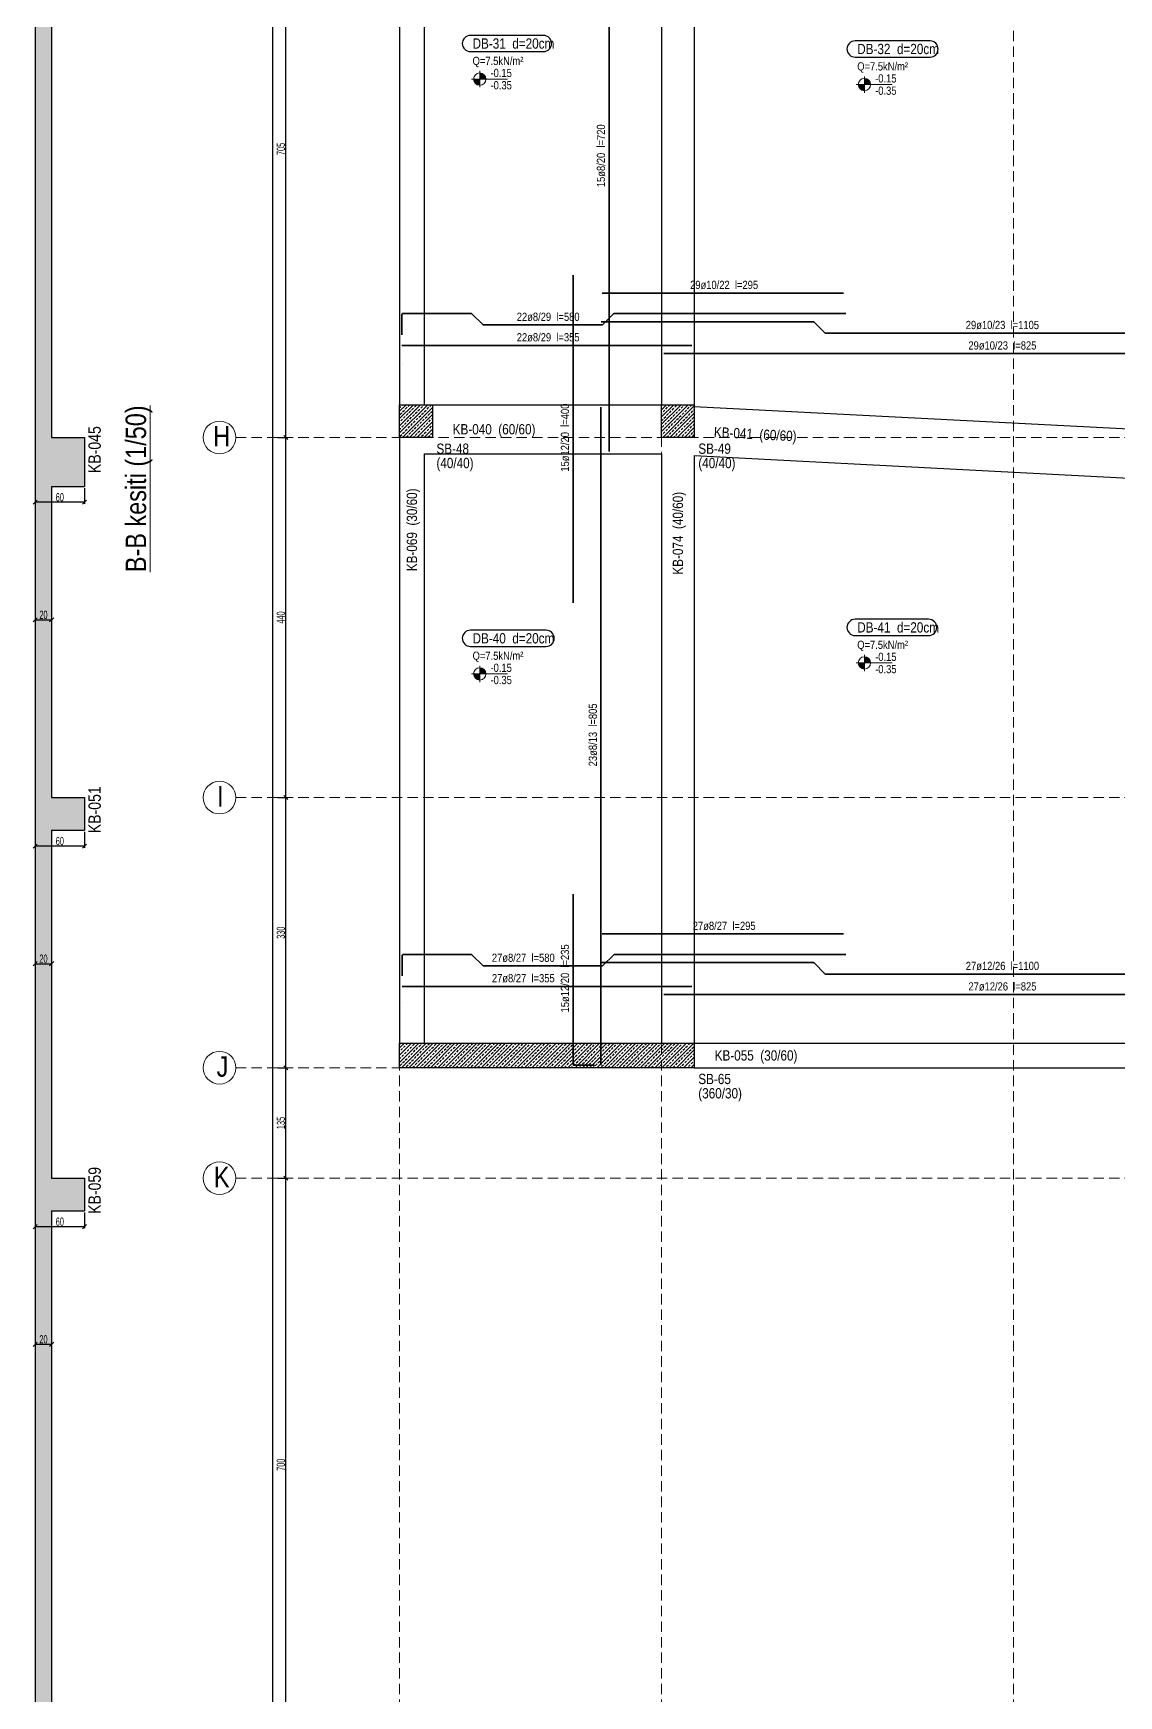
# Model space of a CAD drawing. Header units: millimetres. Extents: x 2275 to 9269, y 491 to 7321.
# Drawn here: x 2308 to 3634, y 1539 to 3570 of the extents above; entities that cross this region are included whole.
import ezdxf
from ezdxf.enums import TextEntityAlignment as Align

# ---------------------------------------------------------------- set-up
doc = ezdxf.new("R2010")
doc.units = ezdxf.units.MM
doc.linetypes.add('DASHED', pattern=[19.05, 12.7, -6.35])
for name, color, linetype, lineweight in [('AKS BALONU (BEYKENT)', 7, 'Continuous', 20), ('AKS CIZGISI (BEYKENT)', 252, 'DASHED', 20), ('AKS NO (BEYKENT)', 3, 'Continuous', 20), ('AKS OLCU (BEYKENT)', 200, 'Continuous', 20), ('DONATI (BEYKENT)', 4, 'Continuous', 35), ('DONATI YAZISI (BEYKENT)', 3, 'Continuous', 20), ('DOSEME ISMI (BEYKENT)', 9, 'Continuous', 20), ('DOSEME PAFTA (BEYKENT)', 3, 'Continuous', 20), ('DOSEME SINIRI (BEYKENT)', 2, 'Continuous', 30), ('KESIT ISMI (BEYKENT)', 6, 'Continuous', 20), ('KIRIS (BEYKENT)', 2, 'Continuous', 30), ('KIRIS ISMI (BEYKENT)', 40, 'Continuous', 20), ('KOLON (BEYKENT)', 3, 'Continuous', 30), ('KOLON ISMI (BEYKENT)', 91, 'Continuous', 20), ('KOT CIZGI (BEYKENT)', 120, 'Continuous', 20), ('KOT YAZI (BEYKENT)', 7, 'Continuous', 20), ('LGP_SLAB', 6, 'Continuous', 30), ('OLCU (BEYKENT)', 14, 'Continuous', 20), ('TARAMA (BEYKENT)', 252, 'Continuous', 25), ('YAZI (BEYKENT)', 140, 'Continuous', 20)]:
    doc.layers.add(name, color=color, linetype=linetype, lineweight=lineweight)
doc.styles.add('DONATI YAZISI (BEYKENT)', font='')
doc.styles.add('DSMOLC-50', font='bahnschrift light condensed', dxfattribs={"width": 0.75, "height": 10})
doc.styles.add('KLNOLC-25', font='bahnschrift light condensed', dxfattribs={"width": 0.75, "height": 10})
doc.styles.add('KOT (BEYKENT)', font='')
doc.styles.add('stastyle', font='RomanSTA.ttf')
doc.styles.add('YAZI (BEYKENT)', font='')
doc.styles.get('DONATI YAZISI (BEYKENT)').set_extended_font_data('Bahnschrift Light Condensed')
doc.styles.get('KOT (BEYKENT)').set_extended_font_data('Bahnschrift Light Condensed')
doc.styles.get('YAZI (BEYKENT)').set_extended_font_data('Bahnschrift Light Condensed')
doc.dimstyles.new('DSMOLC-50', dxfattribs={"dimtxt": 10, "dimasz": 5, "dimexe": 2, "dimexo": 2, "dimgap": 1, "dimtad": 1, "dimdec": 1, "dimrnd": 0.5, "dimzin": 12, "dimdsep": 46, "dimtxsty": 'DSMOLC-50', "dimblk": 'OBLIQUE', "dimblk1": 'OBLIQUE', "dimblk2": 'OBLIQUE', "dimcen": 0, "dimclrt": 7, "dimadec": 0, "dimazin": 0, "dimtfac": 1, "dimtdec": 4, "dimtix": 1, "dimtmove": 2, "dimatfit": 3, "dimfxl": 1, "dimtzin": 0, "dimarcsym": 0})
pattern_1 = [(45, (979.0016, 2596.1246), (-4.419417, 4.419417), []), (45, (983.421, 2596.1246), (-4.419417, 4.419417), [3.125, -1.5625])]

# ---------------------------------------------------------------- blocks, each defined once
blk = doc.blocks.new('_Oblique')
at = {"color": 0, "linetype": 'ByBlock', "lineweight": -2}
blk.add_line((-0.5, -0.5), (0.5, 0.5), dxfattribs=at)
blk = doc.blocks.new('*D176')
at = {"layer": 'AKS OLCU (BEYKENT)', "color": 0, "lineweight": -2, "transparency": 16777216}
for p, q in [((2606.3, 2171.4), (2618.3, 2171.4)), ((2616.3, 1471.4), (2616.3, 2171.4)), ((2606.3, 1471.4), (2618.3, 1471.4))]:
    blk.add_line(p, q, dxfattribs=at)
at = {"layer": 'DEFPOINTS', "color": 0, "transparency": 16777216}
for p in [(2604.3, 2171.4), (2616.3, 2171.4), (2604.3, 1471.4)]:
    blk.add_point(p, dxfattribs=at)
at = {"layer": 'AKS OLCU (BEYKENT)', "color": 0, "lineweight": -2, "transparency": 16777216, "xscale": 5, "yscale": 5, "zscale": 5}
for p, rotation in [((2616.3, 2171.4), 90), ((2616.3, 1471.4), 270)]:
    blk.add_blockref('_Oblique', p, dxfattribs=dict(at, rotation=rotation))
at = {"layer": 'AKS OLCU (BEYKENT)', "color": 7, "transparency": 16777216, "insert": (2610.2, 1821.4), "char_height": 10, "attachment_point": 5, "rotation": 90, "style": 'DSMOLC-50'}
blk.add_mtext('700', dxfattribs=at)
blk = doc.blocks.new('*D177')
at = {"layer": 'AKS OLCU (BEYKENT)', "color": 0, "lineweight": -2, "transparency": 16777216}
for p, q in [((2606.3, 2306.4), (2618.3, 2306.4)), ((2616.3, 2171.4), (2616.3, 2306.4)), ((2606.3, 2171.4), (2618.3, 2171.4))]:
    blk.add_line(p, q, dxfattribs=at)
at = {"layer": 'DEFPOINTS', "color": 0, "transparency": 16777216}
for p in [(2604.3, 2306.4), (2616.3, 2306.4), (2604.3, 2171.4)]:
    blk.add_point(p, dxfattribs=at)
at = {"layer": 'AKS OLCU (BEYKENT)', "color": 0, "lineweight": -2, "transparency": 16777216, "xscale": 5, "yscale": 5, "zscale": 5}
for p, rotation in [((2616.3, 2306.4), 90), ((2616.3, 2171.4), 270)]:
    blk.add_blockref('_Oblique', p, dxfattribs=dict(at, rotation=rotation))
at = {"layer": 'AKS OLCU (BEYKENT)', "color": 7, "transparency": 16777216, "insert": (2610.2, 2238.9), "char_height": 10, "attachment_point": 5, "rotation": 90, "style": 'DSMOLC-50'}
blk.add_mtext('135', dxfattribs=at)
blk = doc.blocks.new('*D178')
at = {"layer": 'AKS OLCU (BEYKENT)', "color": 0, "lineweight": -2, "transparency": 16777216}
for p, q in [((2606.3, 2636.4), (2618.3, 2636.4)), ((2616.3, 2306.4), (2616.3, 2636.4)), ((2606.3, 2306.4), (2618.3, 2306.4))]:
    blk.add_line(p, q, dxfattribs=at)
at = {"layer": 'DEFPOINTS', "color": 0, "transparency": 16777216}
for p in [(2604.3, 2636.4), (2616.3, 2636.4), (2604.3, 2306.4)]:
    blk.add_point(p, dxfattribs=at)
at = {"layer": 'AKS OLCU (BEYKENT)', "color": 0, "lineweight": -2, "transparency": 16777216, "xscale": 5, "yscale": 5, "zscale": 5}
for p, rotation in [((2616.3, 2636.4), 90), ((2616.3, 2306.4), 270)]:
    blk.add_blockref('_Oblique', p, dxfattribs=dict(at, rotation=rotation))
at = {"layer": 'AKS OLCU (BEYKENT)', "color": 7, "transparency": 16777216, "insert": (2610.2, 2471.4), "char_height": 10, "attachment_point": 5, "rotation": 90, "style": 'DSMOLC-50'}
blk.add_mtext('330', dxfattribs=at)
blk = doc.blocks.new('*D179')
at = {"layer": 'AKS OLCU (BEYKENT)', "color": 0, "lineweight": -2, "transparency": 16777216}
for p, q in [((2606.3, 3076.4), (2618.3, 3076.4)), ((2616.3, 2636.4), (2616.3, 3076.4)), ((2606.3, 2636.4), (2618.3, 2636.4))]:
    blk.add_line(p, q, dxfattribs=at)
at = {"layer": 'DEFPOINTS', "color": 0, "transparency": 16777216}
for p in [(2604.3, 3076.4), (2616.3, 3076.4), (2604.3, 2636.4)]:
    blk.add_point(p, dxfattribs=at)
at = {"layer": 'AKS OLCU (BEYKENT)', "color": 0, "lineweight": -2, "transparency": 16777216, "xscale": 5, "yscale": 5, "zscale": 5}
for p, rotation in [((2616.3, 3076.4), 90), ((2616.3, 2636.4), 270)]:
    blk.add_blockref('_Oblique', p, dxfattribs=dict(at, rotation=rotation))
at = {"layer": 'AKS OLCU (BEYKENT)', "color": 7, "transparency": 16777216, "insert": (2610.2, 2856.4), "char_height": 10, "attachment_point": 5, "rotation": 90, "style": 'DSMOLC-50'}
blk.add_mtext('440', dxfattribs=at)
blk = doc.blocks.new('*D180')
at = {"layer": 'AKS OLCU (BEYKENT)', "color": 0, "lineweight": -2, "transparency": 16777216}
for p, q in [((2606.3, 3781.4), (2618.3, 3781.4)), ((2616.3, 3076.4), (2616.3, 3781.4)), ((2606.3, 3076.4), (2618.3, 3076.4))]:
    blk.add_line(p, q, dxfattribs=at)
at = {"layer": 'DEFPOINTS', "color": 0, "transparency": 16777216}
for p in [(2604.3, 3781.4), (2616.3, 3781.4), (2604.3, 3076.4)]:
    blk.add_point(p, dxfattribs=at)
at = {"layer": 'AKS OLCU (BEYKENT)', "color": 0, "lineweight": -2, "transparency": 16777216, "xscale": 5, "yscale": 5, "zscale": 5}
for p, rotation in [((2616.3, 3781.4), 90), ((2616.3, 3076.4), 270)]:
    blk.add_blockref('_Oblique', p, dxfattribs=dict(at, rotation=rotation))
at = {"layer": 'AKS OLCU (BEYKENT)', "color": 7, "transparency": 16777216, "insert": (2610.2, 3428.9), "char_height": 10, "attachment_point": 5, "rotation": 90, "style": 'DSMOLC-50'}
blk.add_mtext('705', dxfattribs=at)
blk = doc.blocks.new('*D187')
at = {"layer": 'AKS OLCU (BEYKENT)', "color": 0, "lineweight": -2, "transparency": 16777216}
for p, q in [((2602.3, 6886.4), (2598.3, 6886.4)), ((2600.3, 741.4), (2600.3, 6886.4)), ((2602.3, 741.4), (2598.3, 741.4))]:
    blk.add_line(p, q, dxfattribs=at)
at = {"layer": 'DEFPOINTS', "color": 0, "transparency": 16777216}
for p in [(2600.3, 6886.4), (2604.3, 6886.4), (2604.3, 741.4)]:
    blk.add_point(p, dxfattribs=at)
at = {"layer": 'AKS OLCU (BEYKENT)', "color": 0, "lineweight": -2, "transparency": 16777216, "xscale": 5, "yscale": 5, "zscale": 5}
for p, rotation in [((2600.3, 6886.4), 90), ((2600.3, 741.4), 270)]:
    blk.add_blockref('_Oblique', p, dxfattribs=dict(at, rotation=rotation))
at = {"layer": 'AKS OLCU (BEYKENT)', "color": 7, "transparency": 16777216, "insert": (2594.2, 3813.9), "char_height": 10, "attachment_point": 5, "rotation": 90, "style": 'DSMOLC-50'}
blk.add_mtext('6145', dxfattribs=at)
blk = doc.blocks.new('*D120')
at = {"layer": 'DEFPOINTS', "color": 0, "transparency": 16777216}
for p in [(2310.1, 3016.4), (2370.1, 3016.4), (2310.1, 2997.2)]:
    blk.add_point(p, dxfattribs=at)
at = {"layer": 'OLCU (BEYKENT)', "color": 0, "lineweight": -2, "transparency": 16777216}
for p, q in [((2310.1, 3014.4), (2310.1, 2995.2)), ((2370.1, 3014.4), (2370.1, 2995.2)), ((2370.1, 2997.2), (2310.1, 2997.2))]:
    blk.add_line(p, q, dxfattribs=at)
at = {"layer": 'OLCU (BEYKENT)', "color": 0, "lineweight": -2, "transparency": 16777216, "xscale": 5, "yscale": 5, "zscale": 5, "rotation": 180}
blk.add_blockref('_Oblique', (2310.1, 2997.2), dxfattribs=at)
at = {"layer": 'OLCU (BEYKENT)', "color": 0, "lineweight": -2, "transparency": 16777216, "xscale": 5, "yscale": 5, "zscale": 5}
blk.add_blockref('_Oblique', (2370.1, 2997.2), dxfattribs=at)
at = {"layer": 'OLCU (BEYKENT)', "color": 7, "lineweight": -3, "transparency": 16777216, "insert": (2340.1, 3003.3), "char_height": 10, "attachment_point": 5, "style": 'KLNOLC-25'}
blk.add_mtext('60', dxfattribs=at)
blk = doc.blocks.new('*D121')
at = {"layer": 'DEFPOINTS', "color": 0, "transparency": 16777216}
for p in [(2310.1, 2872.1), (2330.1, 2872.1), (2330.1, 2853.5)]:
    blk.add_point(p, dxfattribs=at)
at = {"layer": 'OLCU (BEYKENT)', "color": 0, "lineweight": -2, "transparency": 16777216}
for p, q in [((2310.1, 2870.1), (2310.1, 2851.5)), ((2330.1, 2870.1), (2330.1, 2851.5)), ((2310.1, 2853.5), (2330.1, 2853.5))]:
    blk.add_line(p, q, dxfattribs=at)
at = {"layer": 'OLCU (BEYKENT)', "color": 0, "lineweight": -2, "transparency": 16777216, "xscale": 5, "yscale": 5, "zscale": 5, "rotation": 180}
blk.add_blockref('_Oblique', (2310.1, 2853.5), dxfattribs=at)
at = {"layer": 'OLCU (BEYKENT)', "color": 0, "lineweight": -2, "transparency": 16777216, "xscale": 5, "yscale": 5, "zscale": 5}
blk.add_blockref('_Oblique', (2330.1, 2853.5), dxfattribs=at)
at = {"layer": 'OLCU (BEYKENT)', "color": 7, "lineweight": -3, "transparency": 16777216, "insert": (2320.1, 2859.6), "char_height": 10, "attachment_point": 5, "style": 'KLNOLC-25'}
blk.add_mtext('20', dxfattribs=at)
blk = doc.blocks.new('*D122')
at = {"layer": 'DEFPOINTS', "color": 0, "transparency": 16777216}
for p in [(2310.1, 2596.4), (2370.1, 2596.4), (2310.1, 2577.2)]:
    blk.add_point(p, dxfattribs=at)
at = {"layer": 'OLCU (BEYKENT)', "color": 0, "lineweight": -2, "transparency": 16777216}
for p, q in [((2310.1, 2594.4), (2310.1, 2575.2)), ((2370.1, 2594.4), (2370.1, 2575.2)), ((2370.1, 2577.2), (2310.1, 2577.2))]:
    blk.add_line(p, q, dxfattribs=at)
at = {"layer": 'OLCU (BEYKENT)', "color": 0, "lineweight": -2, "transparency": 16777216, "xscale": 5, "yscale": 5, "zscale": 5, "rotation": 180}
blk.add_blockref('_Oblique', (2310.1, 2577.2), dxfattribs=at)
at = {"layer": 'OLCU (BEYKENT)', "color": 0, "lineweight": -2, "transparency": 16777216, "xscale": 5, "yscale": 5, "zscale": 5}
blk.add_blockref('_Oblique', (2370.1, 2577.2), dxfattribs=at)
at = {"layer": 'OLCU (BEYKENT)', "color": 7, "lineweight": -3, "transparency": 16777216, "insert": (2340.1, 2583.3), "char_height": 10, "attachment_point": 5, "style": 'KLNOLC-25'}
blk.add_mtext('60', dxfattribs=at)
blk = doc.blocks.new('*D123')
at = {"layer": 'DEFPOINTS', "color": 0, "transparency": 16777216}
for p in [(2310.1, 2452.1), (2330.1, 2452.1), (2330.1, 2433.5)]:
    blk.add_point(p, dxfattribs=at)
at = {"layer": 'OLCU (BEYKENT)', "color": 0, "lineweight": -2, "transparency": 16777216}
for p, q in [((2310.1, 2450.1), (2310.1, 2431.5)), ((2330.1, 2450.1), (2330.1, 2431.5)), ((2310.1, 2433.5), (2330.1, 2433.5))]:
    blk.add_line(p, q, dxfattribs=at)
at = {"layer": 'OLCU (BEYKENT)', "color": 0, "lineweight": -2, "transparency": 16777216, "xscale": 5, "yscale": 5, "zscale": 5, "rotation": 180}
blk.add_blockref('_Oblique', (2310.1, 2433.5), dxfattribs=at)
at = {"layer": 'OLCU (BEYKENT)', "color": 0, "lineweight": -2, "transparency": 16777216, "xscale": 5, "yscale": 5, "zscale": 5}
blk.add_blockref('_Oblique', (2330.1, 2433.5), dxfattribs=at)
at = {"layer": 'OLCU (BEYKENT)', "color": 7, "lineweight": -3, "transparency": 16777216, "insert": (2320.1, 2439.6), "char_height": 10, "attachment_point": 5, "style": 'KLNOLC-25'}
blk.add_mtext('20', dxfattribs=at)
blk = doc.blocks.new('*D124')
at = {"layer": 'DEFPOINTS', "color": 0, "transparency": 16777216}
for p in [(2310.1, 2131.4), (2370.1, 2131.4), (2310.1, 2112.2)]:
    blk.add_point(p, dxfattribs=at)
at = {"layer": 'OLCU (BEYKENT)', "color": 0, "lineweight": -2, "transparency": 16777216}
for p, q in [((2310.1, 2129.4), (2310.1, 2110.2)), ((2370.1, 2129.4), (2370.1, 2110.2)), ((2370.1, 2112.2), (2310.1, 2112.2))]:
    blk.add_line(p, q, dxfattribs=at)
at = {"layer": 'OLCU (BEYKENT)', "color": 0, "lineweight": -2, "transparency": 16777216, "xscale": 5, "yscale": 5, "zscale": 5, "rotation": 180}
blk.add_blockref('_Oblique', (2310.1, 2112.2), dxfattribs=at)
at = {"layer": 'OLCU (BEYKENT)', "color": 0, "lineweight": -2, "transparency": 16777216, "xscale": 5, "yscale": 5, "zscale": 5}
blk.add_blockref('_Oblique', (2370.1, 2112.2), dxfattribs=at)
at = {"layer": 'OLCU (BEYKENT)', "color": 7, "lineweight": -3, "transparency": 16777216, "insert": (2340.1, 2118.3), "char_height": 10, "attachment_point": 5, "style": 'KLNOLC-25'}
blk.add_mtext('60', dxfattribs=at)
blk = doc.blocks.new('*D125')
at = {"layer": 'DEFPOINTS', "color": 0, "transparency": 16777216}
for p in [(2310.1, 1987.1), (2330.1, 1987.1), (2330.1, 1968.5)]:
    blk.add_point(p, dxfattribs=at)
at = {"layer": 'OLCU (BEYKENT)', "color": 0, "lineweight": -2, "transparency": 16777216}
for p, q in [((2310.1, 1985.1), (2310.1, 1966.5)), ((2330.1, 1985.1), (2330.1, 1966.5)), ((2310.1, 1968.5), (2330.1, 1968.5))]:
    blk.add_line(p, q, dxfattribs=at)
at = {"layer": 'OLCU (BEYKENT)', "color": 0, "lineweight": -2, "transparency": 16777216, "xscale": 5, "yscale": 5, "zscale": 5, "rotation": 180}
blk.add_blockref('_Oblique', (2310.1, 1968.5), dxfattribs=at)
at = {"layer": 'OLCU (BEYKENT)', "color": 0, "lineweight": -2, "transparency": 16777216, "xscale": 5, "yscale": 5, "zscale": 5}
blk.add_blockref('_Oblique', (2330.1, 1968.5), dxfattribs=at)
at = {"layer": 'OLCU (BEYKENT)', "color": 7, "lineweight": -3, "transparency": 16777216, "insert": (2320.1, 1974.6), "char_height": 10, "attachment_point": 5, "style": 'KLNOLC-25'}
blk.add_mtext('20', dxfattribs=at)

msp = doc.modelspace()

# ---------------------------------------------------------------- hatches: boundary and pattern name
at = {"layer": 'KOT CIZGI (BEYKENT)'}
h = msp.add_hatch(color=256, dxfattribs=at)
h.dxf.hatch_style = 1
h.paths.add_polyline_path([(2853.13, 3514.21), (2845.63, 3514.21, 0.4142136), (2853.13, 3506.71)])
h = msp.add_hatch(color=256, dxfattribs=at)
h.dxf.hatch_style = 1
h.paths.add_polyline_path([(2853.13, 3521.71), (2853.13, 3514.21), (2860.63, 3514.21, 0.4142136)])
h = msp.add_hatch(color=256, dxfattribs=at)
h.dxf.hatch_style = 1
h.paths.add_polyline_path([(3323.13, 3515.04), (3323.13, 3507.54), (3330.63, 3507.54, 0.4142136)])
h = msp.add_hatch(color=256, dxfattribs=at)
h.dxf.hatch_style = 1
h.paths.add_polyline_path([(3323.13, 3507.54), (3315.63, 3507.54, 0.4142136), (3323.13, 3500.04)])
h = msp.add_hatch(color=256, dxfattribs=at)
h.dxf.hatch_style = 1
h.paths.add_polyline_path([(3323.13, 2808.37), (3323.13, 2800.87), (3330.63, 2800.87, 0.4142136)])
h = msp.add_hatch(color=256, dxfattribs=at)
h.dxf.hatch_style = 1
h.paths.add_polyline_path([(2853.13, 2787.54), (2845.63, 2787.54, 0.4142136), (2853.13, 2780.04)])
h = msp.add_hatch(color=256, dxfattribs=at)
h.dxf.hatch_style = 1
h.paths.add_polyline_path([(2853.13, 2795.04), (2853.13, 2787.54), (2860.63, 2787.54, 0.4142136)])
h = msp.add_hatch(color=256, dxfattribs=at)
h.dxf.hatch_style = 1
h.paths.add_polyline_path([(3323.13, 2800.87), (3315.63, 2800.87, 0.4142136), (3323.13, 2793.37)])
at = {"layer": 'TARAMA (BEYKENT)', "lineweight": -3}
h = msp.add_hatch(dxfattribs=at)
h.set_pattern_fill('ANSI33', color=256)
h.set_pattern_definition([(45, (1284.403, 2596.1246), (-4.490128, 4.490128), []), (45, (1288.893, 2596.1246), (-4.490128, 4.490128), [3.175, -1.5875])])
h.paths.add_polyline_path([(2370.12, 2636.42), (2330.12, 2636.42), (2330.12, 3016.42), (2370.12, 3016.42), (2370.12, 3076.42), (2330.12, 3076.42), (2330.12, 3741.42), (2370.12, 3741.42), (2370.12, 3781.42), (2330.12, 3781.42), (2330.12, 4191.42), (2370.12, 4191.42), (2370.12, 4231.42), (2330.12, 4231.42), (2330.12, 4641.42), (2370.12, 4641.42), (2370.12, 4681.42), (2330.12, 4681.42), (2330.12, 5321.42), (2370.12, 5321.42), (2370.12, 5361.42), (2310.12, 5361.42), (2310.12, 4641.42), (2310.12, 4231.42), (2310.12, 2636.42), (2310.12, 2596.42), (2310.12, 1411.42), (2310.12, 766.42), (2310.12, 741.42), (2430.12, 741.42), (2430.12, 766.42), (2330.12, 766.42), (2330.12, 1411.42), (2370.12, 1411.42), (2370.12, 1471.42), (2330.12, 1471.42), (2330.12, 2131.42), (2370.12, 2131.42), (2370.12, 2171.42), (2330.12, 2171.42), (2330.12, 2596.42), (2370.12, 2596.42)])
at = {"layer": 'TARAMA (BEYKENT)'}
h = msp.add_hatch(dxfattribs=at)
h.set_pattern_fill('ANSI33', color=256, style=0, pattern_type=0)
h.set_pattern_definition(pattern_1)
h.paths.add_polyline_path([(2755.26, 3116.42), (2795.26, 3116.42), (2795.26, 3076.42), (2755.26, 3076.42)], flags=0)
h = msp.add_hatch(dxfattribs=at)
h.set_pattern_fill('ANSI33', color=256, style=0, pattern_type=0)
h.set_pattern_definition(pattern_1)
h.paths.add_polyline_path([(3075.26, 3116.42), (3115.26, 3116.42), (3115.26, 3076.42), (3075.26, 3076.42)], flags=0)
h = msp.add_hatch(dxfattribs=at)
h.set_pattern_fill('ANSI33', color=256, style=0, pattern_type=0)
h.set_pattern_definition(pattern_1)
h.paths.add_polyline_path([(2755.22, 2336.42), (3115.22, 2336.42), (3115.22, 2306.42), (2755.22, 2306.42)], flags=0)

# ---------------------------------------------------------------- linework, layer by layer
at = {"layer": 'AKS BALONU (BEYKENT)'}
for centre in [(2535.26, 3076.42), (2535.26, 2636.42), (2535.26, 2306.42), (2535.26, 2171.42)]:
    msp.add_circle(centre, 20, dxfattribs=at)
at = {"layer": 'AKS CIZGISI (BEYKENT)'}
for p, q in [((2755.26, 531.42), (2755.26, 7086.42)), ((3075.26, 531.42), (3075.26, 7086.42)), ((3505.26, 531.42), (3505.26, 7086.42)), ((2555.26, 3076.42), (9225.26, 3076.42)), ((2555.26, 2636.42), (9225.26, 2636.42)), ((2555.26, 2306.42), (9225.26, 2306.42)), ((2555.26, 2171.42), (9225.26, 2171.42))]:
    msp.add_line(p, q, dxfattribs=at)
at = {"layer": 'DONATI (BEYKENT)'}
for points in [[(3011.3, 3059.42), (3011.3, 3778.42)], [(2967.3, 2874.55), (2967.3, 3274.55)], [(3002.68, 3252.8), (3297.68, 3252.8)], [(2758.16, 3188.8), (3112.18, 3188.8)], [(3078.16, 3178.8), (3902.26, 3178.8)], [(3001.3, 2309.42), (3001.3, 3113.42)], [(3002.75, 2469.78), (3297.75, 2469.78)], [(2758.21, 2405.78), (3112.26, 2405.78)], [(3078.26, 2395.78), (3902.26, 2395.78)]]:
    msp.add_lwpolyline(points, dxfattribs=at)
for points in [[(2758.16, 3201.9), (2758.16, 3226.3, -0.4142136), (2759.66, 3227.8), (2842.62, 3227.8, -0.1989124), (2843.68, 3227.36), (2856.81, 3214.24, 0.1989124), (2857.87, 3213.8), (3002.56, 3213.8, 0.1989124), (3003.62, 3214.24), (3016.75, 3227.36, -0.1989124), (3017.81, 3227.8), (3300.66, 3227.8)], [(3001.63, 3217.8), (3260.55, 3217.8, -0.1989124), (3261.61, 3217.36), (3274.73, 3204.24, 0.1989124), (3275.8, 3203.8), (3684.55, 3203.8, 0.1989124), (3685.61, 3204.24), (3698.73, 3217.36, -0.1989124), (3699.79, 3217.8), (4090.04, 3217.8)], [(2993.3, 2309.42), (2968.8, 2309.42, -0.4142136), (2967.3, 2310.92), (2967.3, 2518.42)], [(2758.21, 2418.83), (2758.21, 2443.28, -0.4142136), (2759.71, 2444.78), (2842.64, 2444.78, -0.1989124), (2843.7, 2444.34), (2856.83, 2431.22, 0.1989124), (2857.89, 2430.78), (3002.64, 2430.78, 0.1989124), (3003.7, 2431.22), (3016.83, 2444.34, -0.1989124), (3017.89, 2444.78), (3300.66, 2444.78)], [(3001.68, 2434.78), (3260.63, 2434.78, -0.1989124), (3261.69, 2434.34), (3274.81, 2421.22, 0.1989124), (3275.87, 2420.78), (3684.57, 2420.78, 0.1989124), (3685.63, 2421.22), (3698.75, 2434.34, -0.1989124), (3699.81, 2434.78), (4090.09, 2434.78)]]:
    msp.add_lwpolyline(points, format="xyb", dxfattribs=at)
at = {"layer": 'DOSEME PAFTA (BEYKENT)', "lineweight": -3}
for points in [[(2841.79, 3547.77), (2931.09, 3547.77, 1), (2931.09, 3567.55), (2841.79, 3567.55, 1)], [(3311.79, 3541.1), (3403.4, 3541.1, 1), (3403.4, 3560.88), (3311.79, 3560.88, 1)], [(3311.79, 2834.43), (3401.71, 2834.43, 1), (3401.71, 2854.22), (3311.79, 2854.22, 1)], [(2841.79, 2821.1), (2934.28, 2821.1, 1), (2934.28, 2840.88), (2841.79, 2840.88, 1)]]:
    msp.add_lwpolyline(points, format="xyb", close=True, dxfattribs=at)
at = {"layer": 'DOSEME SINIRI (BEYKENT)'}
for p, q in [((2310.12, 4231.42), (2310.12, 2636.42)), ((2330.12, 3741.42), (2330.12, 3076.42)), ((2330.12, 3076.42), (2370.12, 3076.42)), ((2370.12, 3076.42), (2370.12, 3016.42)), ((2330.12, 3016.42), (2370.12, 3016.42)), ((2330.12, 3016.42), (2330.12, 2636.42)), ((2310.12, 2636.42), (2310.12, 2596.42)), ((2330.12, 2636.42), (2370.12, 2636.42)), ((2370.12, 2636.42), (2370.12, 2596.42)), ((2310.12, 2596.42), (2310.12, 1411.42)), ((2330.12, 2596.42), (2370.12, 2596.42)), ((2330.12, 2596.42), (2330.12, 2171.42)), ((2330.12, 2171.42), (2370.12, 2171.42)), ((2370.12, 2171.42), (2370.12, 2131.42)), ((2330.12, 2131.42), (2370.12, 2131.42)), ((2330.12, 2131.42), (2330.12, 1471.42))]:
    msp.add_line(p, q, dxfattribs=at)
at = {"layer": 'KIRIS (BEYKENT)'}
for p, q in [((2755.16, 3741.42), (2755.16, 3116.32)), ((2785.26, 3741.42), (2785.26, 3116.32)), ((3075.16, 3741.52), (3075.16, 3116.32)), ((3115.26, 3741.42), (3115.16, 3116.32)), ((2795.16, 3116.42), (3075.16, 3116.42)), ((3115.16, 3114.38), (3845.16, 3076.45)), ((2755.16, 3076.32), (2755.22, 2336.32)), ((2785.26, 3056.42), (3075.26, 3056.42)), ((2785.26, 3056.42), (2785.26, 2336.32)), ((3075.26, 3056.42), (3075.26, 2336.32)), ((3115.26, 3054.29), (3845.26, 3016.37)), ((3115.26, 3054.29), (3115.26, 2336.42)), ((3115.26, 2336.42), (3845.16, 2336.42)), ((3115.22, 2306.42), (3845.16, 2306.42))]:
    msp.add_line(p, q, dxfattribs=at)
at = {"layer": 'KOLON (BEYKENT)'}
for points in [[(2755.26, 3116.42), (2795.26, 3116.42), (2795.26, 3076.42), (2755.26, 3076.42)], [(3075.26, 3116.42), (3115.26, 3116.42), (3115.26, 3076.42), (3075.26, 3076.42)], [(2755.22, 2336.42), (3115.22, 2336.42), (3115.22, 2306.42), (2755.22, 2306.42)]]:
    msp.add_lwpolyline(points, close=True, dxfattribs=at)
at = {"layer": 'KOT CIZGI (BEYKENT)'}
for p, q in [((2843.13, 3514.21), (2887.15, 3514.21)), ((2853.13, 3524.21), (2853.13, 3504.21)), ((3323.13, 3517.54), (3323.13, 3497.54)), ((3313.13, 3507.54), (3357.15, 3507.54)), ((3323.13, 2810.87), (3323.13, 2790.87)), ((2843.13, 2787.54), (2887.15, 2787.54)), ((2853.13, 2797.54), (2853.13, 2777.54)), ((3313.13, 2800.87), (3357.15, 2800.87))]:
    msp.add_line(p, q, dxfattribs=at)
for centre in [(2853.13, 3514.21), (3323.13, 3507.54), (3323.13, 2800.87), (2853.13, 2787.54)]:
    msp.add_circle(centre, 7.5, dxfattribs=at)

# ---------------------------------------------------------------- texts
at = {"layer": 'AKS NO (BEYKENT)', "style": 'YAZI (BEYKENT)'}
for s, p in [('H', (2527.46, 3065.42)), ('I', (2532.17, 2625.42)), ('J', (2531.7, 2295.42)), ('K', (2528.3, 2160.42))]:
    msp.add_text(s, height=25, dxfattribs=at).set_placement(p)
at = {"layer": 'DONATI YAZISI (BEYKENT)', "style": 'DONATI YAZISI (BEYKENT)'}
for s, p in [(' 15ø8/20  l=720', (3001.3, 3418.92)), (' 15ø12/20  l=400', (2957.3, 3074.55)), (' 23ø8/13  l=805', (2991.3, 2711.42)), (' 15ø12/20  l=235', (2957.3, 2413.92))]:
    msp.add_text(s, height=10, rotation=90, dxfattribs=at).set_placement(p, align=Align.MIDDLE_CENTER)
for s, p in [(' 29ø10/22  l=295', (3150.18, 3262.8)), (' 22ø8/29  l=580', (2935.17, 3223.8)), (' 29ø10/23  l=1105', (3490.21, 3213.8)), (' 22ø8/29  l=355', (2935.17, 3198.8)), (' 29ø10/23  l=825', (3490.21, 3188.8)), (' 27ø8/27  l=295', (3150.25, 2479.78)), (' 27ø8/27  l=580', (2904.81, 2440.78)), (' 27ø8/27  l=355', (2904.81, 2415.78)), (' 27ø12/26  l=1100', (3490.26, 2430.78)), (' 27ø12/26  l=825', (3490.26, 2405.78))]:
    msp.add_text(s, height=10, dxfattribs=at).set_placement(p, align=Align.MIDDLE_CENTER)
at = {"layer": 'DOSEME ISMI (BEYKENT)', "style": 'YAZI (BEYKENT)'}
for s, p in [('DB-31  d=20cm', (2844.43, 3551.42)), ('DB-32  d=20cm', (3314.43, 3544.75)), ('DB-41  d=20cm', (3314.43, 2838.09)), ('DB-40  d=20cm', (2844.43, 2824.75))]:
    msp.add_text(s, height=12.5, dxfattribs=at).set_placement(p)
at = {"layer": 'KESIT ISMI (BEYKENT)', "style": 'YAZI (BEYKENT)'}
msp.add_text('%%UB-B kesiti (1/50)', height=25, rotation=90, dxfattribs=at).set_placement((2445.48, 2911.85))
at = {"layer": 'KIRIS ISMI (BEYKENT)', "style": 'YAZI (BEYKENT)'}
for s, height, rotation, p in [('KB-045', 15, 90, (2390.12, 3032.84)), ('KB-041  (60/60)', 12.5, 357.02625, (3139.03, 3076.84)), ('KB-069  (30/60)', 12.5, 90, (2776.52, 2912.99)), ('KB-074  (40/60)', 12.5, 90, (3101.52, 2908.79)), ('KB-051', 15, 90, (2390.12, 2592.87)), ('KB-059', 15, 90, (2390.12, 2127.84))]:
    msp.add_text(s, height=height, rotation=rotation, dxfattribs=at).set_placement(p)
for s, p in [('KB-040  (60/60)', (2820.16, 3080.17)), ('KB-055  (30/60)', (3140.26, 2315.17))]:
    msp.add_text(s, height=12.5, dxfattribs=at).set_placement(p)
at = {"layer": 'KOLON ISMI (BEYKENT)', "style": 'YAZI (BEYKENT)'}
for s, p in [('SB-48', (2800.26, 3056.42)), ('SB-49', (3120.26, 3056.42)), ('(40/40)', (2800.26, 3038.92)), ('(40/40)', (3120.26, 3038.92)), ('SB-65', (3120.22, 2286.42)), ('(360/30)', (3120.22, 2268.92))]:
    msp.add_text(s, height=12.5, dxfattribs=at).set_placement(p)
at = {"layer": 'KOT YAZI (BEYKENT)', "style": 'KOT (BEYKENT)'}
for s, p in [(' -0.15', (2863.13, 3516.71)), (' -0.15', (3333.13, 3510.04)), (' -0.35', (2863.13, 3501.71)), (' -0.35', (3333.13, 3495.04)), (' -0.15', (3333.13, 2803.37)), (' -0.15', (2863.13, 2790.04)), (' -0.35', (2863.13, 2775.04)), (' -0.35', (3333.13, 2788.37))]:
    msp.add_text(s, height=10, dxfattribs=at).set_placement(p)
at = {"layer": 'LGP_SLAB', "style": 'stastyle'}
for s, p in [('& 1-.2- 1- 3.199999- 7.950001', (3079.22, 3183.07)), ('& 1-.2- 1- 0- 7.700001', (2758.26, 3166.42)), ('& 1-.2- 1- 7.700001- 4.5', (3006.93, 3059.41)), ('& 1-.2- 1- 3.199999- 7.950001', (3078.33, 2406.42)), ('& 1-.2- 1- 0- 7.7', (2758.26, 2386.32)), ('& 1-.2- 1- 0- 7.049999', (3026.93, 2309.34))]:
    msp.add_text(s, height=0.0005, dxfattribs=at).set_placement(p)
at = {"layer": 'YAZI (BEYKENT)', "style": 'YAZI (BEYKENT)'}
for p in [(2844.43, 3531.42), (3314.43, 3524.75), (3314.43, 2818.09), (2844.43, 2804.75)]:
    msp.add_text('Q=7.5kN/m²', height=10, dxfattribs=at).set_placement(p)

# ---------------------------------------------------------------- dimensions: what is measured, and where the dimension line sits
at = {"layer": 'AKS OLCU (BEYKENT)'}
for base, p1, p2, picture, middle in [((2600.3, 6886.42), (2604.3, 741.42), (2604.3, 6886.42), '*D187', (2594.24, 3813.92)), ((2616.3, 3781.42), (2604.3, 3076.42), (2604.3, 3781.42), '*D180', (2610.19, 3428.92)), ((2616.3, 3076.42), (2604.3, 2636.42), (2604.3, 3076.42), '*D179', (2610.19, 2856.42)), ((2616.3, 2636.42), (2604.3, 2306.42), (2604.3, 2636.42), '*D178', (2610.19, 2471.42)), ((2616.3, 2306.42), (2604.3, 2171.42), (2604.3, 2306.42), '*D177', (2610.19, 2238.92)), ((2616.3, 2171.42), (2604.3, 1471.42), (2604.3, 2171.42), '*D176', (2610.19, 1821.42))]:
    dim = msp.add_linear_dim(base=base, p1=p1, p2=p2, angle=90, dimstyle='DSMOLC-50', dxfattribs=at)
    dim.commit()
    dim.dimension.update_dxf_attribs({"geometry": picture, "text_midpoint": middle})
at = {"layer": 'OLCU (BEYKENT)', "lineweight": -3}
for base, p1, p2, picture, middle in [((2310.12, 2997.16), (2370.12, 3016.42), (2310.12, 3016.42), '*D120', (2340.12, 3003.26)), ((2330.12, 2853.54), (2310.12, 2872.11), (2330.12, 2872.11), '*D121', (2320.12, 2859.64)), ((2310.12, 2577.15), (2370.12, 2596.42), (2310.12, 2596.42), '*D122', (2340.12, 2583.26)), ((2330.12, 2433.54), (2310.12, 2452.11), (2330.12, 2452.11), '*D123', (2320.12, 2439.64)), ((2310.12, 2112.15), (2370.12, 2131.42), (2310.12, 2131.42), '*D124', (2340.12, 2118.26)), ((2330.12, 1968.54), (2310.12, 1987.11), (2330.12, 1987.11), '*D125', (2320.12, 1974.64))]:
    dim = msp.add_linear_dim(base=base, p1=p1, p2=p2, dimstyle='DSMOLC-50', override={"dimtxsty": 'KLNOLC-25'}, dxfattribs=at)
    dim.commit()
    dim.dimension.update_dxf_attribs({"geometry": picture, "text_midpoint": middle})

doc.saveas('drawing.dxf')
